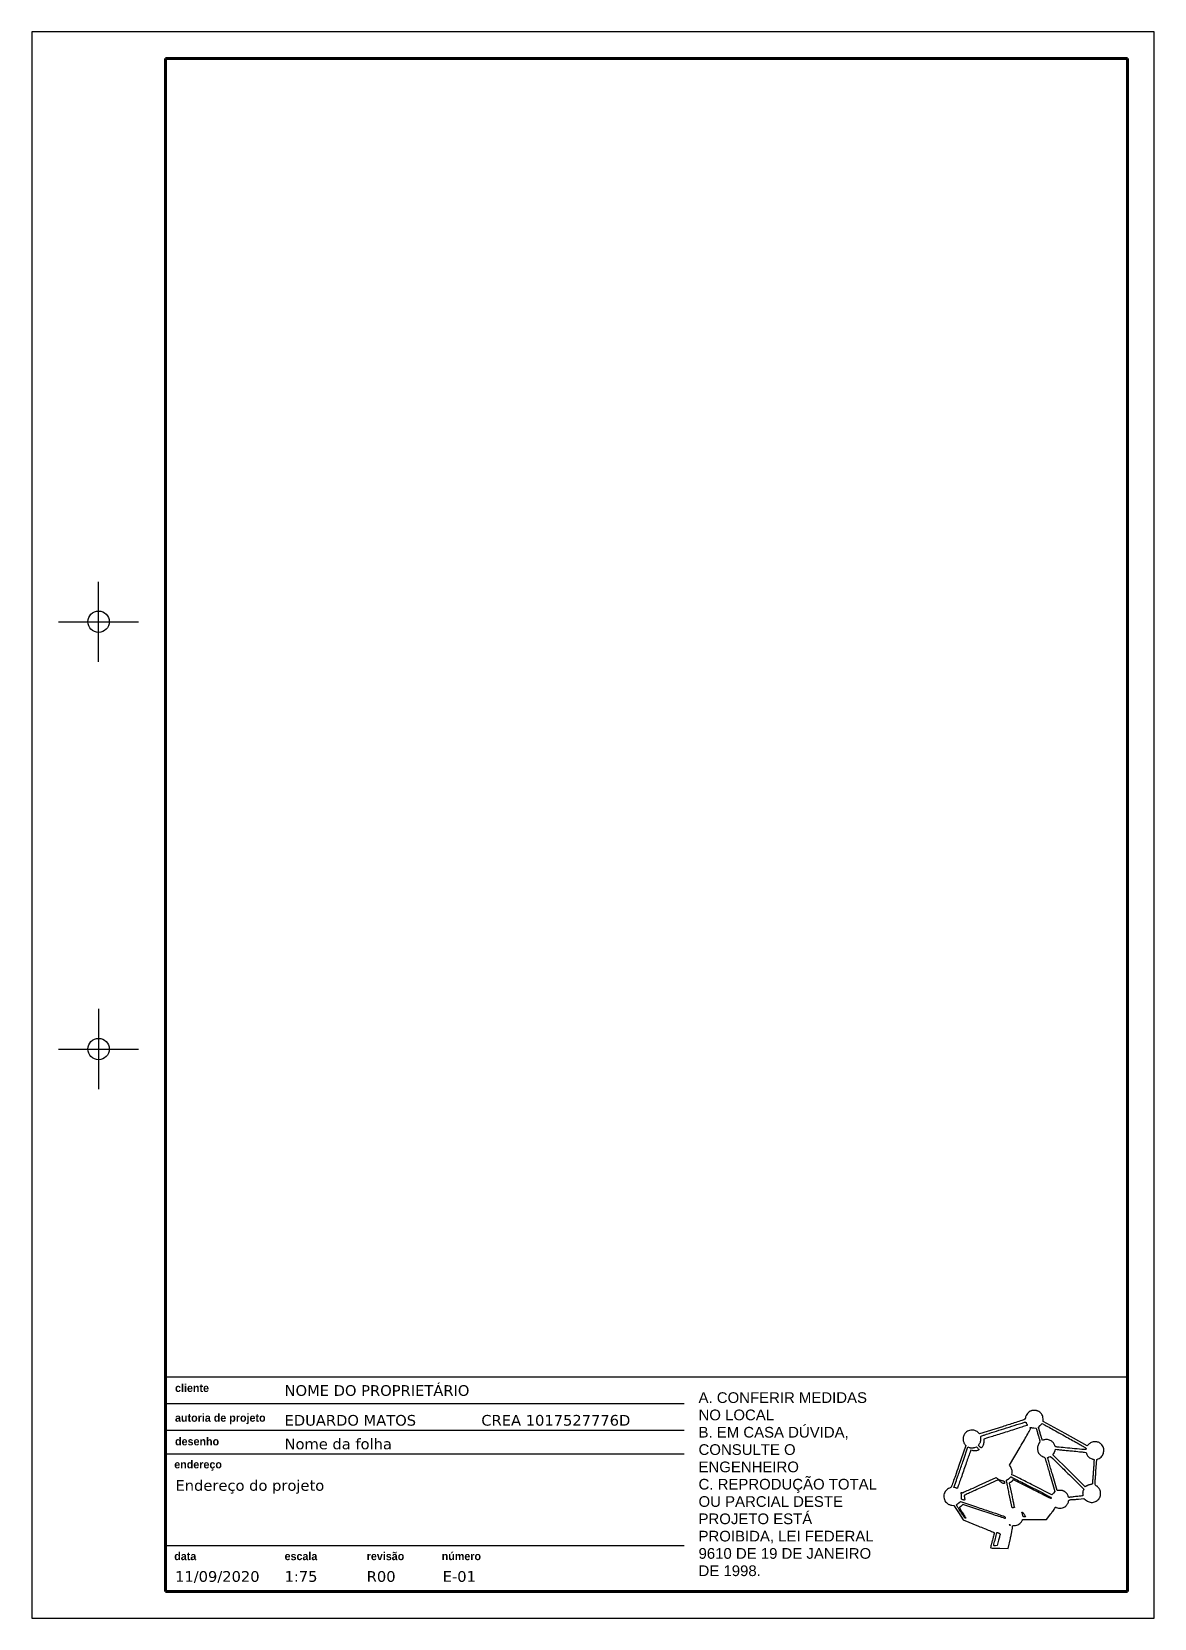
# Model space of a CAD drawing. Header units: centimetres. Extents: x -2620.5 to -2553.4, y 487.3 to 517.
# Drawn here: x -2574.36 to -2553.36, y 487.31 to 517.01 of the extents above; entities that cross this region are included whole.
import ezdxf

# ---------------------------------------------------------------- set-up
doc = ezdxf.new("R2010")
doc.units = ezdxf.units.CM
doc.layers.add('G-ANNO-NPLT', color=7, linetype='Continuous', plot=False)
for name, color, linetype, lineweight in [('G-ANNO-TEXT', 7, 'Continuous', 30), ('G-ANNO-TTLB', 7, 'Continuous', 30), ('G-ANNO-TTLB-MEDM', 7, 'Continuous', 70)]:
    doc.layers.add(name, color=color, linetype=linetype, lineweight=lineweight)
doc.styles.add('Arial_1', font='arial.ttf', dxfattribs={"height": 0.2})
doc.styles.add('Century Gothic_B', font='GOTHICB.TTF', dxfattribs={"height": 0.15})
doc.styles.add('Verdana', font='verdana.ttf', dxfattribs={"height": 0.2})

msp = doc.modelspace()

# ---------------------------------------------------------------- linework, layer by layer
for points in [[(-2555.679, 491.181, 0.079478), (-2555.713, 491.156, 0.054467), (-2555.744, 491.119, 0.055091), (-2555.765, 491.077, 0.089267), (-2555.772, 491.038, -0.318001), (-2555.777, 491.03, -0.00227), (-2555.859, 491.001, -0.004795), (-2555.979, 490.962, -0.00091), (-2556.198, 490.891), (-2556.625, 490.756), (-2556.648, 490.779, 0.045989), (-2556.674, 490.8, 0.048466), (-2556.703, 490.815, 0.049205), (-2556.734, 490.825, 0.050376), (-2556.766, 490.828, 0.057358), (-2556.813, 490.822, 0.073919), (-2556.853, 490.806, 0.074646), (-2556.887, 490.779, 0.059941), (-2556.914, 490.742, 0.022187), (-2556.924, 490.722, 0.046293), (-2556.93, 490.705, 0.042492), (-2556.932, 490.687, 0.016038), (-2556.933, 490.661, 0.031811), (-2556.931, 490.629, 0.052573), (-2556.924, 490.602, 0.056422), (-2556.913, 490.578, 0.043793), (-2556.895, 490.555), (-2556.882, 490.541), (-2557.019, 490.147, -0.001341), (-2557.079, 489.974, -0.00365), (-2557.123, 489.852, -0.000922), (-2557.159, 489.757, -0.232969), (-2557.165, 489.751, 0.052602), (-2557.207, 489.733, 0.060655), (-2557.242, 489.708, 0.062659), (-2557.268, 489.676, 0.062566), (-2557.286, 489.638, 0.067657), (-2557.295, 489.593, 0.07176), (-2557.291, 489.548, 0.071432), (-2557.274, 489.506, 0.066114), (-2557.246, 489.47, 0.03404), (-2557.224, 489.451, 0.051282), (-2557.202, 489.437, 0.04987), (-2557.178, 489.429, 0.030117), (-2557.148, 489.423), (-2557.111, 489.418), (-2557.023, 489.283), (-2556.935, 489.148), (-2556.648, 489.031, -0.00035), (-2556.537, 488.986, -0.000565), (-2556.443, 488.948, -0.000077), (-2556.359, 488.914, -0.041097), (-2556.354, 488.911, -0.317107), (-2556.352, 488.907, -0.002034), (-2556.361, 488.867, -0.00699), (-2556.372, 488.821, -0.004284), (-2556.386, 488.767, 0.003499), (-2556.402, 488.705, 0.009869), (-2556.413, 488.661, 0.005641), (-2556.419, 488.628, 0.317571), (-2556.417, 488.622, 0.121999), (-2556.411, 488.621, 0.001087), (-2556.365, 488.619, 0.003666), (-2556.312, 488.617, 0.002349), (-2556.25, 488.616), (-2556.09, 488.614), (-2556.049, 488.8, 0.003235), (-2556.033, 488.873, 0.004837), (-2556.021, 488.936, 0.002145), (-2556.011, 488.991, 0.099334), (-2556.011, 489.002, -0.057961), (-2556.013, 489.022, -0.189286), (-2556.008, 489.034, -0.162677), (-2555.996, 489.04, -0.040506), (-2555.973, 489.042, 0.074695), (-2555.931, 489.049, 0.067212), (-2555.891, 489.067, 0.06575), (-2555.856, 489.096, 0.065907), (-2555.831, 489.133), (-2555.819, 489.156), (-2555.598, 489.155), (-2555.376, 489.153), (-2555.292, 489.262, 0.005197), (-2555.259, 489.306, 0.009482), (-2555.233, 489.342, 0.004462), (-2555.213, 489.373, 0.241149), (-2555.212, 489.38, -0.038552), (-2555.214, 489.386, -0.487664), (-2555.212, 489.388, -0.104544), (-2555.208, 489.387, -0.003557), (-2555.192, 489.379, 0.08403), (-2555.149, 489.366, 0.068415), (-2555.101, 489.367, 0.066973), (-2555.055, 489.38, 0.07379), (-2555.015, 489.405, 0.047786), (-2554.995, 489.426, 0.036473), (-2554.977, 489.452, 0.037396), (-2554.964, 489.478, 0.094407), (-2554.961, 489.499, -0.152944), (-2554.957, 489.511, -0.128065), (-2554.947, 489.519, -0.081842), (-2554.929, 489.525, -0.031911), (-2554.904, 489.526, 0.017211), (-2554.886, 489.527, 0.003074), (-2554.853, 489.529, 0.003318), (-2554.814, 489.533, 0.00299), (-2554.773, 489.537), (-2554.673, 489.548), (-2554.642, 489.52, 0.108864), (-2554.574, 489.482, 0.117508), (-2554.497, 489.478, 0.117913), (-2554.427, 489.509, 0.110153), (-2554.376, 489.569, 0.037258), (-2554.37, 489.584, 0.034903), (-2554.366, 489.599, 0.029781), (-2554.363, 489.618, 0.016378), (-2554.362, 489.641, 0.015811), (-2554.363, 489.667, 0.046417), (-2554.366, 489.685, 0.049348), (-2554.371, 489.701, 0.019736), (-2554.382, 489.723, 0.027212), (-2554.393, 489.74, 0.030137), (-2554.406, 489.755, 0.030273), (-2554.42, 489.769, 0.027963), (-2554.436, 489.781, -0.012714), (-2554.455, 489.794, -0.065884), (-2554.463, 489.803, -0.119764), (-2554.467, 489.811, -0.093219), (-2554.467, 489.821, 0.026903), (-2554.465, 489.833, 0.000513), (-2554.461, 489.897, 0.001244), (-2554.455, 489.972, 0.000833), (-2554.449, 490.057), (-2554.434, 490.278), (-2554.405, 490.289, 0.131929), (-2554.34, 490.337, 0.124197), (-2554.305, 490.412, 0.123277), (-2554.31, 490.495, 0.128862), (-2554.353, 490.564, 0.035506), (-2554.379, 490.586, 0.060104), (-2554.404, 490.599, 0.058967), (-2554.432, 490.606, 0.032836), (-2554.467, 490.609, 0.043172), (-2554.504, 490.606, 0.058016), (-2554.536, 490.596, 0.059393), (-2554.565, 490.58, 0.048311), (-2554.591, 490.556), (-2554.611, 490.534), (-2555.023, 490.763), (-2555.435, 490.991), (-2555.438, 491.04, 0.045148), (-2555.446, 491.084, 0.069177), (-2555.46, 491.119, 0.07197), (-2555.484, 491.149, 0.053536), (-2555.517, 491.173, 0.019859), (-2555.538, 491.185, 0.053842), (-2555.554, 491.191, 0.04808), (-2555.573, 491.194, 0.013377), (-2555.601, 491.195, 0.014365), (-2555.627, 491.194, 0.029893), (-2555.646, 491.192, 0.035951), (-2555.663, 491.187, 0.034713)], [(-2555.757, 490.967, 0.031863), (-2555.754, 490.962, 0.011462), (-2555.751, 490.954, 0.011316), (-2555.746, 490.946, 0.013177), (-2555.741, 490.938, -0.017287), (-2555.737, 490.931, -0.0272), (-2555.734, 490.925, -0.025593), (-2555.732, 490.92, -0.299351), (-2555.733, 490.918, -0.099006), (-2555.736, 490.916, -0.000046), (-2555.834, 490.885, -0.000665), (-2555.943, 490.85, -0.000405), (-2556.073, 490.809, 0.00001), (-2556.207, 490.766, 0.000012), (-2556.331, 490.727, 0.00001), (-2556.436, 490.694, 0.000097), (-2556.479, 490.68), (-2556.549, 490.658), (-2556.549, 490.614, -0.038871), (-2556.551, 490.579, -0.04202), (-2556.559, 490.547, -0.046084), (-2556.571, 490.52, -0.095107), (-2556.586, 490.502, -0.095463), (-2556.593, 490.498, -0.1793), (-2556.599, 490.498, -0.082716), (-2556.607, 490.503, -0.010801), (-2556.622, 490.517), (-2556.647, 490.542), (-2556.627, 490.575, 0.023212), (-2556.615, 490.595, 0.053839), (-2556.609, 490.611, 0.044556), (-2556.606, 490.63, 0.011864), (-2556.605, 490.661, -0.009508), (-2556.604, 490.685, -0.028153), (-2556.602, 490.702, -0.038951), (-2556.599, 490.713, -0.225559), (-2556.595, 490.717, -0.011613), (-2556.54, 490.736, -0.000133), (-2556.171, 490.853, -0.000027), (-2555.783, 490.976, -0.060557), (-2555.771, 490.978, -0.100927), (-2555.767, 490.977, -0.076882), (-2555.762, 490.975, -0.074024), (-2555.759, 490.972, -0.081175)], [(-2554.999, 490.698, -0.000688), (-2554.772, 490.572, -0.008137), (-2554.685, 490.522, -0.012877), (-2554.638, 490.492, -0.300165), (-2554.632, 490.478, -0.057537), (-2554.634, 490.471, -0.102251), (-2554.638, 490.466, -0.110803), (-2554.643, 490.463, -0.076165), (-2554.649, 490.462, -0.02293), (-2554.665, 490.463, -0.000084), (-2554.848, 490.48, -0.000518), (-2555.025, 490.496, -0.0009), (-2555.172, 490.511, -0.012807), (-2555.197, 490.514, -0.097718), (-2555.208, 490.518, -0.155413), (-2555.214, 490.525, -0.047521), (-2555.219, 490.539, 0.071412), (-2555.228, 490.562, 0.040121), (-2555.244, 490.587, 0.038825), (-2555.266, 490.61, 0.047979), (-2555.289, 490.628, 0.062874), (-2555.321, 490.642, 0.047954), (-2555.358, 490.65, 0.048985), (-2555.396, 490.651, 0.077879), (-2555.427, 490.643), (-2555.451, 490.633), (-2555.463, 490.673, -0.000885), (-2555.47, 490.694, -0.000271), (-2555.479, 490.726, -0.000271), (-2555.49, 490.762, -0.000296), (-2555.5, 490.796), (-2555.525, 490.879), (-2555.49, 490.914), (-2555.455, 490.949), (-2555.412, 490.926, -0.003409), (-2555.382, 490.91, -0.000135), (-2555.273, 490.85, -0.000239), (-2555.144, 490.779, -0.000169)], [(-2555.612, 490.868), (-2555.567, 490.864), (-2555.545, 490.786, 0.001166), (-2555.535, 490.752, 0.000919), (-2555.525, 490.716, 0.000929), (-2555.515, 490.682, 0.002298), (-2555.507, 490.657, -0.006874), (-2555.499, 490.629, -0.039177), (-2555.496, 490.614, -0.084305), (-2555.497, 490.605, -0.165216), (-2555.501, 490.599, 0.067696), (-2555.505, 490.594, 0.012124), (-2555.512, 490.584, 0.012896), (-2555.519, 490.572, 0.011331), (-2555.526, 490.558, 0.053195), (-2555.537, 490.528, 0.04526), (-2555.543, 490.495, 0.044287), (-2555.542, 490.461, 0.04575), (-2555.535, 490.428, 0.070802), (-2555.522, 490.399, 0.048201), (-2555.5, 490.371, 0.046928), (-2555.472, 490.347, 0.056012), (-2555.441, 490.33, -0.016724), (-2555.419, 490.32, -0.09403), (-2555.409, 490.312, -0.096831), (-2555.402, 490.301, -0.018271), (-2555.395, 490.279, 0.002353), (-2555.388, 490.254, 0.000112), (-2555.363, 490.17, 0.000183), (-2555.333, 490.071, 0.000132), (-2555.301, 489.959), (-2555.217, 489.676), (-2555.246, 489.647), (-2555.274, 489.617), (-2555.62, 489.792, 0.000388), (-2555.754, 489.861, 0.000576), (-2555.872, 489.92, 0.000248), (-2555.973, 489.971, 0.011766), (-2555.993, 489.981), (-2556.022, 489.993), (-2556.018, 490.026, 0.051501), (-2556.017, 490.056, 0.041753), (-2556.022, 490.087, 0.040572), (-2556.033, 490.118, 0.041767), (-2556.048, 490.147), (-2556.064, 490.171), (-2555.867, 490.511, 0.00172), (-2555.788, 490.647, 0.003292), (-2555.726, 490.757, 0.000501), (-2555.674, 490.852, 0.318822), (-2555.675, 490.857, -0.087878), (-2555.68, 490.866, -0.168967), (-2555.68, 490.874, -0.263976), (-2555.676, 490.878, -0.164458), (-2555.669, 490.877, 0.053649), (-2555.662, 490.875, 0.00818), (-2555.647, 490.873, 0.009074), (-2555.63, 490.87, 0.007751)], [(-2556.769, 490.495, 0.029732), (-2556.756, 490.496, 0.016387), (-2556.741, 490.498, 0.016289), (-2556.726, 490.501, 0.025067), (-2556.713, 490.505), (-2556.685, 490.515), (-2556.659, 490.488, -0.027415), (-2556.641, 490.468, -0.311881), (-2556.64, 490.458, -0.197541), (-2556.65, 490.451, -0.012375), (-2556.686, 490.442, -0.021963), (-2556.705, 490.439, -0.036691), (-2556.72, 490.438, -0.035708), (-2556.737, 490.44, -0.019541), (-2556.756, 490.444), (-2556.792, 490.453), (-2556.805, 490.417, 0.003701), (-2556.814, 490.391, 0.000146), (-2556.847, 490.297, 0.000259), (-2556.886, 490.185, 0.000183), (-2556.93, 490.06, -0.0004), (-2556.972, 489.937, -0.000658), (-2557.009, 489.834, -0.00004), (-2557.042, 489.74, -0.112129), (-2557.043, 489.738, -0.253723), (-2557.045, 489.737, -0.007738), (-2557.054, 489.739, -0.013512), (-2557.064, 489.742, -0.008721), (-2557.076, 489.746), (-2557.106, 489.756), (-2557.061, 489.885, -0.000037), (-2557.038, 489.951, -0.000012), (-2557.004, 490.049, -0.000012), (-2556.967, 490.158, -0.000014), (-2556.93, 490.263), (-2556.844, 490.512), (-2556.82, 490.504, 0.02723), (-2556.809, 490.5, 0.01557), (-2556.795, 490.498, 0.01552), (-2556.781, 490.496, 0.0248)], [(-2554.887, 490.437, -0.00146), (-2554.759, 490.424, -0.007591), (-2554.688, 490.416, -0.006209), (-2554.641, 490.409, -0.238802), (-2554.633, 490.403, -0.015788), (-2554.631, 490.398, -0.00479), (-2554.627, 490.39, -0.004792), (-2554.623, 490.381, -0.005205), (-2554.62, 490.372, 0.075512), (-2554.606, 490.346, 0.049275), (-2554.582, 490.321, 0.047846), (-2554.554, 490.301, 0.05785), (-2554.523, 490.287, -0.001287), (-2554.509, 490.283, -0.00198), (-2554.496, 490.279, -0.000639), (-2554.486, 490.276, -0.057514), (-2554.484, 490.275, -0.280891), (-2554.484, 490.274, -0.000083), (-2554.488, 490.209, -0.001358), (-2554.493, 490.136, -0.000819), (-2554.499, 490.05, 0.000173), (-2554.505, 489.964, 0.000278), (-2554.511, 489.891, 0.000042), (-2554.515, 489.826, 0.018054), (-2554.516, 489.821, -0.302632), (-2554.517, 489.819, -0.016169), (-2554.527, 489.815, -0.020877), (-2554.539, 489.812, -0.013225), (-2554.554, 489.808, 0.026185), (-2554.57, 489.804, 0.017269), (-2554.589, 489.798, 0.017393), (-2554.607, 489.79, 0.031903), (-2554.621, 489.782), (-2554.65, 489.764), (-2554.953, 490.063), (-2555.256, 490.362), (-2555.237, 490.392, 0.020627), (-2555.229, 490.406, 0.016626), (-2555.222, 490.421, 0.016938), (-2555.216, 490.435, 0.04077), (-2555.213, 490.446), (-2555.208, 490.469), (-2555.173, 490.465, 0.006056), (-2555.148, 490.462, 0.00035), (-2555.074, 490.455, 0.000532), (-2554.986, 490.446, 0.000391)], [(-2554.946, 489.989), (-2554.679, 489.725), (-2554.69, 489.694, 0.028266), (-2554.694, 489.679, 0.02451), (-2554.697, 489.662, 0.024559), (-2554.698, 489.646, 0.028739), (-2554.697, 489.63, -0.001995), (-2554.696, 489.618, -0.003309), (-2554.695, 489.608, -0.000447), (-2554.695, 489.598, -0.361795), (-2554.695, 489.598, -0.03599), (-2554.695, 489.598, -0.000005), (-2554.729, 489.594, -0.000135), (-2554.766, 489.59, -0.000082), (-2554.81, 489.585, 0.001749), (-2554.855, 489.58, 0.002362), (-2554.896, 489.575, 0.001598), (-2554.93, 489.571, 0.025723), (-2554.941, 489.568, -0.06375), (-2554.951, 489.567, -0.183375), (-2554.957, 489.57, -0.102514), (-2554.963, 489.577, -0.0133), (-2554.97, 489.595, 0.038184), (-2554.983, 489.622, 0.047969), (-2554.999, 489.645, 0.047232), (-2555.019, 489.664, 0.035356), (-2555.045, 489.682, 0.026141), (-2555.063, 489.691, 0.054643), (-2555.078, 489.696, 0.04436), (-2555.096, 489.699, 0.012318), (-2555.125, 489.699), (-2555.175, 489.698), (-2555.264, 490, -0.000578), (-2555.298, 490.116, -0.000934), (-2555.327, 490.215, -0.000122), (-2555.352, 490.303, -0.071528), (-2555.353, 490.308, -0.231594), (-2555.352, 490.312, -0.028555), (-2555.345, 490.316, -0.029017), (-2555.336, 490.321, -0.020061), (-2555.325, 490.325), (-2555.297, 490.335), (-2555.255, 490.295, -0.004686), (-2555.227, 490.268, -0.000307), (-2555.147, 490.188, -0.000446), (-2555.051, 490.094, -0.000333)], [(-2556.257, 489.898, 0.022644), (-2556.248, 489.895, 0.007246), (-2556.234, 489.89, 0.007213), (-2556.219, 489.886, 0.007999), (-2556.204, 489.883, -0.013341), (-2556.182, 489.878, -0.09412), (-2556.173, 489.873, -0.140632), (-2556.167, 489.866, -0.042772), (-2556.163, 489.853, -0.013144), (-2556.162, 489.844, -0.018928), (-2556.161, 489.836, -0.014987), (-2556.161, 489.83, -0.202429), (-2556.162, 489.828, -0.290652), (-2556.172, 489.826, -0.026241), (-2556.197, 489.836, -0.031552), (-2556.225, 489.852, -0.038811), (-2556.248, 489.87), (-2556.281, 489.899), (-2556.591, 489.755, 0.000325), (-2556.71, 489.7, 0.000519), (-2556.812, 489.653, 0.000091), (-2556.902, 489.611, 0.028847), (-2556.909, 489.607, 0.150482), (-2556.913, 489.602, 0.101192), (-2556.914, 489.596, 0.050792), (-2556.913, 489.586, 0.010673), (-2556.91, 489.568, -0.016188), (-2556.907, 489.554, -0.018725), (-2556.905, 489.541, -0.018072), (-2556.905, 489.53, -0.096024), (-2556.906, 489.524, -0.109493), (-2556.909, 489.519, -0.19019), (-2556.914, 489.517, -0.077362), (-2556.921, 489.518, -0.008984), (-2556.938, 489.523), (-2556.967, 489.533), (-2556.964, 489.575, 0.016704), (-2556.963, 489.593, 0.015745), (-2556.964, 489.611, 0.01593), (-2556.965, 489.626, 0.051425), (-2556.968, 489.637, -0.032234), (-2556.972, 489.651, -0.159965), (-2556.971, 489.659, -0.375896), (-2556.966, 489.661, -0.099665), (-2556.959, 489.657, 0.279284), (-2556.949, 489.655, 0.00254), (-2556.882, 489.684, 0.00554), (-2556.788, 489.726, 0.001381), (-2556.634, 489.796), (-2556.318, 489.943), (-2556.296, 489.924, 0.017534), (-2556.287, 489.916, 0.014145), (-2556.276, 489.908, 0.014381), (-2556.265, 489.902, 0.035279)], [(-2555.662, 489.762, -0.001061), (-2555.471, 489.664, -0.005481), (-2555.366, 489.609, -0.003402), (-2555.296, 489.57, -0.230482), (-2555.289, 489.559, -0.036963), (-2555.288, 489.554, -0.061098), (-2555.289, 489.55, -0.087861), (-2555.29, 489.547, -0.25533), (-2555.292, 489.546, -0.111829), (-2555.296, 489.547, -0.000079), (-2555.398, 489.598, -0.000923), (-2555.511, 489.655, -0.000564), (-2555.644, 489.722), (-2555.991, 489.899), (-2556.014, 489.876, -0.014844), (-2556.024, 489.867, -0.012465), (-2556.035, 489.858, -0.01265), (-2556.046, 489.85, -0.033546), (-2556.054, 489.846), (-2556.07, 489.837), (-2556.023, 489.608, -0.000653), (-2556.005, 489.521, -0.001083), (-2555.99, 489.446, -0.000055), (-2555.976, 489.38, -0.260012), (-2555.977, 489.378, -0.142558), (-2555.978, 489.378, -0.004079), (-2555.983, 489.377, -0.007961), (-2555.99, 489.376, -0.005359), (-2555.998, 489.375), (-2556.017, 489.373), (-2556.071, 489.628, -0.000185), (-2556.091, 489.726, -0.000301), (-2556.109, 489.809, -0.000033), (-2556.124, 489.884, -0.02743), (-2556.125, 489.887, -0.246772), (-2556.124, 489.89, -0.022251), (-2556.119, 489.894, -0.024852), (-2556.112, 489.898, -0.016722), (-2556.103, 489.902, 0.03062), (-2556.093, 489.908, 0.017067), (-2556.082, 489.916, 0.016974), (-2556.071, 489.924, 0.026295), (-2556.063, 489.932, -0.013983), (-2556.055, 489.94, -0.018776), (-2556.048, 489.946, -0.016116), (-2556.042, 489.951, -0.154035), (-2556.039, 489.952, -0.116878), (-2556.034, 489.951, -0.000078), (-2555.926, 489.896, -0.000936), (-2555.805, 489.835, -0.000571)], [(-2556.265, 489.249, -0.00294), (-2556.199, 489.226, -0.025576), (-2556.17, 489.215, -0.063924), (-2556.155, 489.205, -0.160072), (-2556.148, 489.195, -0.022263), (-2556.147, 489.188, -0.029376), (-2556.146, 489.182, -0.029705), (-2556.147, 489.177, -0.178357), (-2556.148, 489.175, -0.282142), (-2556.151, 489.174, -0.000118), (-2556.265, 489.211, -0.00162), (-2556.393, 489.253, -0.000979), (-2556.544, 489.304), (-2556.937, 489.436), (-2556.965, 489.41, -0.0088), (-2556.976, 489.4, -0.010914), (-2556.987, 489.391, -0.009353), (-2556.997, 489.384, -0.076824), (-2557.002, 489.381, 0.454089), (-2557.003, 489.377, 0.011435), (-2556.992, 489.355, 0.014163), (-2556.974, 489.324, 0.004889), (-2556.947, 489.282, -0.002961), (-2556.923, 489.244, -0.004887), (-2556.903, 489.212, -0.00098), (-2556.886, 489.184, -0.344756), (-2556.886, 489.182, -0.332227), (-2556.894, 489.181, -0.073954), (-2556.904, 489.189, -0.040347), (-2556.919, 489.206, -0.012625), (-2556.937, 489.234, 0.000931), (-2556.952, 489.257, 0.000368), (-2556.973, 489.289, 0.000364), (-2556.995, 489.323, 0.000456), (-2557.016, 489.356, -0.003073), (-2557.045, 489.402, -0.037661), (-2557.055, 489.42, -0.141134), (-2557.056, 489.43, -0.229813), (-2557.051, 489.437, 0.031012), (-2557.045, 489.442, 0.007771), (-2557.035, 489.449, 0.007907), (-2557.023, 489.459, 0.007886), (-2557.012, 489.468), (-2556.986, 489.492), (-2556.682, 489.389, 0.000185), (-2556.557, 489.347, 0.000193), (-2556.434, 489.305, 0.000185), (-2556.327, 489.27, 0.000842)], [(-2555.778, 489.23), (-2555.765, 489.206), (-2555.788, 489.206, -0.027082), (-2555.801, 489.206, -0.12113), (-2555.807, 489.209, -0.146283), (-2555.812, 489.214, -0.046007), (-2555.815, 489.224, 0.011613), (-2555.818, 489.238, 0.008793), (-2555.823, 489.254, 0.008303), (-2555.828, 489.27, 0.007412), (-2555.834, 489.287, -0.725169), (-2555.83, 489.291, -0.053003), (-2555.814, 489.277, -0.025562), (-2555.792, 489.252, -0.050515)], [(-2556.269, 488.901, -0.028509), (-2556.259, 488.896, -0.046806), (-2556.25, 488.89, -0.059049), (-2556.245, 488.885, -0.167141), (-2556.243, 488.879, -0.056978), (-2556.244, 488.872, -0.001834), (-2556.251, 488.842, -0.003514), (-2556.26, 488.807, -0.002431), (-2556.271, 488.767), (-2556.299, 488.666), (-2556.33, 488.664, -0.012359), (-2556.346, 488.663, -0.076101), (-2556.355, 488.664, -0.179049), (-2556.359, 488.668, -0.1443), (-2556.361, 488.673, -0.063864), (-2556.358, 488.69, -0.000816), (-2556.331, 488.797, -0.000222), (-2556.301, 488.909, -0.340161), (-2556.298, 488.911, -0.086842), (-2556.296, 488.911, -0.001738), (-2556.288, 488.908, -0.004072), (-2556.279, 488.905, -0.002718)], [(-2556.056, 489.055, -0.076926), (-2556.053, 489.048, -0.400869), (-2556.055, 489.045, -0.241841), (-2556.06, 489.046, -0.055352), (-2556.066, 489.052, -0.030483), (-2556.069, 489.056, -0.110288), (-2556.07, 489.059, -0.256649), (-2556.07, 489.061, -0.176123), (-2556.067, 489.062, -0.085443), (-2556.064, 489.061, -0.053409), (-2556.061, 489.06, -0.051744), (-2556.058, 489.057, -0.0641)]]:
    msp.add_lwpolyline(points, format="xyb", close=True)
at = {"layer": 'G-ANNO-TTLB', "lineweight": 30}
for p, q in [((-2553.359, 517.005), (-2574.359, 517.005)), ((-2574.359, 517.005), (-2574.359, 487.305)), ((-2553.359, 487.305), (-2553.359, 517.005)), ((-2573.109, 505.209), (-2573.109, 506.709)), ((-2573.859, 505.96), (-2572.359, 505.96)), ((-2573.109, 498.711), (-2573.109, 497.211)), ((-2573.859, 497.96), (-2572.359, 497.96)), ((-2571.859, 491.825), (-2553.859, 491.825)), ((-2571.859, 491.325), (-2562.154, 491.325)), ((-2571.859, 490.825), (-2562.154, 490.825)), ((-2571.859, 490.386), (-2562.154, 490.386)), ((-2571.859, 488.667), (-2562.154, 488.667)), ((-2574.359, 487.305), (-2553.359, 487.305))]:
    msp.add_line(p, q, dxfattribs=at)
for centre in [(-2573.109, 505.96), (-2573.109, 497.96)]:
    msp.add_circle(centre, 0.2, dxfattribs=at)
at = {"layer": 'G-ANNO-TTLB-MEDM'}
for p, q in [((-2571.859, 516.505), (-2553.859, 516.505)), ((-2571.859, 516.505), (-2571.859, 487.805)), ((-2553.859, 516.505), (-2553.859, 487.805)), ((-2571.859, 487.805), (-2553.859, 487.805))]:
    msp.add_line(p, q, dxfattribs=at)

# ---------------------------------------------------------------- texts
at = {"layer": 'G-ANNO-NPLT', "lineweight": 30, "char_height": 0.2, "attachment_point": 1, "style": 'Verdana'}
for s, insert, width in [('NOME DO PROPRIETÁRIO', (-2569.629, 491.669), 4.44937), ('Nome da folha', (-2569.629, 490.669), 2.52532), ('Endereço do projeto', (-2571.669, 489.892), 3.50337), ('11/09/2020', (-2571.678, 488.188), 2.05232), ('E-01', (-2566.671, 488.188), 0.8097)]:
    msp.add_mtext(s, dxfattribs=dict(at, insert=insert, width=width))
at = {"layer": 'G-ANNO-TEXT', "attachment_point": 1}
for s, insert, char_height, width, style in [('cliente', (-2571.678, 491.692), 0.15, 0.84177, 'Century Gothic_B'), ('autoria de projeto', (-2571.678, 491.134), 0.15, 2.22067, 'Century Gothic_B'), ('EDUARDO MATOS              CREA 1017527776D', (-2569.629, 491.111), 0.2, 8.2654, 'Verdana'), ('desenho', (-2571.678, 490.692), 0.15, 1.06624, 'Century Gothic_B'), ('endereço', (-2571.693, 490.261), 0.15, 1.20253, 'Century Gothic_B'), ('data', (-2571.693, 488.543), 0.15, 0.58523, 'Century Gothic_B'), ('escala', (-2569.629, 488.543), 0.15, 0.83375, 'Century Gothic_B'), ('revisão', (-2568.092, 488.543), 0.15, 0.88987, 'Century Gothic_B'), ('número', (-2566.689, 488.543), 0.15, 0.94599, 'Century Gothic_B'), ('1:75', (-2569.629, 488.188), 0.2, 0.8097, 'Verdana'), ('R00', (-2568.092, 488.188), 0.2, 0.67342, 'Verdana')]:
    msp.add_mtext(s, dxfattribs=dict(at, insert=insert, char_height=char_height, width=width, style=style))
at = {"layer": 'G-ANNO-TEXT', "insert": (-2561.884, 491.536), "char_height": 0.2, "width": 3.98439, "attachment_point": 1, "style": 'Arial_1', "bg_fill": 3, "box_fill_scale": 1.25, "bg_fill_color": 256, "bg_fill_true_color": 13158600, "bg_fill_transparency": 0}
msp.add_mtext('A. CONFERIR MEDIDAS ', dxfattribs=at)

# ---------------------------------------------------------------- next in the draw order: texts
at = {"layer": 'G-ANNO-TEXT', "insert": (-2561.884, 491.212), "char_height": 0.2, "width": 1.73966, "attachment_point": 1, "style": 'Arial_1', "bg_fill": 3, "box_fill_scale": 1.25, "bg_fill_color": 256, "bg_fill_true_color": 13158600, "bg_fill_transparency": 0}
msp.add_mtext('NO LOCAL', dxfattribs=at)

# ---------------------------------------------------------------- next in the draw order: texts
at = {"layer": 'G-ANNO-TEXT', "insert": (-2561.884, 490.888), "char_height": 0.2, "width": 3.57553, "attachment_point": 1, "style": 'Arial_1', "bg_fill": 3, "box_fill_scale": 1.25, "bg_fill_color": 256, "bg_fill_true_color": 13158600, "bg_fill_transparency": 0}
msp.add_mtext('B. EM CASA DÚVIDA, ', dxfattribs=at)

# ---------------------------------------------------------------- next in the draw order: texts
at = {"layer": 'G-ANNO-TEXT', "insert": (-2561.884, 490.563), "char_height": 0.2, "width": 2.33291, "attachment_point": 1, "style": 'Arial_1', "bg_fill": 3, "box_fill_scale": 1.25, "bg_fill_color": 256, "bg_fill_true_color": 13158600, "bg_fill_transparency": 0}
msp.add_mtext('CONSULTE O ', dxfattribs=at)

# ---------------------------------------------------------------- next in the draw order: texts
at = {"layer": 'G-ANNO-TEXT', "insert": (-2561.884, 490.239), "char_height": 0.2, "width": 2.31688, "attachment_point": 1, "style": 'Arial_1', "bg_fill": 3, "box_fill_scale": 1.25, "bg_fill_color": 256, "bg_fill_true_color": 13158600, "bg_fill_transparency": 0}
msp.add_mtext('ENGENHEIRO', dxfattribs=at)

# ---------------------------------------------------------------- next in the draw order: texts
at = {"layer": 'G-ANNO-TEXT', "insert": (-2561.884, 489.915), "char_height": 0.2, "width": 4.20886, "attachment_point": 1, "style": 'Arial_1', "bg_fill": 3, "box_fill_scale": 1.25, "bg_fill_color": 256, "bg_fill_true_color": 13158600, "bg_fill_transparency": 0}
msp.add_mtext('C. REPRODUÇÃO TOTAL ', dxfattribs=at)

# ---------------------------------------------------------------- next in the draw order: texts
at = {"layer": 'G-ANNO-TEXT', "insert": (-2561.884, 489.591), "char_height": 0.2, "width": 3.43924, "attachment_point": 1, "style": 'Arial_1', "bg_fill": 3, "box_fill_scale": 1.25, "bg_fill_color": 256, "bg_fill_true_color": 13158600, "bg_fill_transparency": 0}
msp.add_mtext('OU PARCIAL DESTE ', dxfattribs=at)

# ---------------------------------------------------------------- next in the draw order: texts
at = {"layer": 'G-ANNO-TEXT', "insert": (-2561.884, 489.267), "char_height": 0.2, "width": 2.72574, "attachment_point": 1, "style": 'Arial_1', "bg_fill": 3, "box_fill_scale": 1.25, "bg_fill_color": 256, "bg_fill_true_color": 13158600, "bg_fill_transparency": 0}
msp.add_mtext('PROJETO ESTÁ ', dxfattribs=at)

# ---------------------------------------------------------------- next in the draw order: texts
at = {"layer": 'G-ANNO-TEXT', "insert": (-2561.884, 488.943), "char_height": 0.2, "width": 4.15274, "attachment_point": 1, "style": 'Arial_1', "bg_fill": 3, "box_fill_scale": 1.25, "bg_fill_color": 256, "bg_fill_true_color": 13158600, "bg_fill_transparency": 0}
msp.add_mtext('PROIBIDA, LEI FEDERAL ', dxfattribs=at)

# ---------------------------------------------------------------- next in the draw order: texts
at = {"layer": 'G-ANNO-TEXT', "insert": (-2561.884, 488.619), "char_height": 0.2, "width": 4.09662, "attachment_point": 1, "style": 'Arial_1', "bg_fill": 3, "box_fill_scale": 1.25, "bg_fill_color": 256, "bg_fill_true_color": 13158600, "bg_fill_transparency": 0}
msp.add_mtext('9610 DE 19 DE JANEIRO ', dxfattribs=at)

# ---------------------------------------------------------------- next in the draw order: texts
at = {"layer": 'G-ANNO-TEXT', "insert": (-2561.884, 488.295), "char_height": 0.2, "width": 1.44304, "attachment_point": 1, "style": 'Arial_1', "bg_fill": 3, "box_fill_scale": 1.25, "bg_fill_color": 256, "bg_fill_true_color": 13158600, "bg_fill_transparency": 0}
msp.add_mtext('DE 1998.', dxfattribs=at)

doc.saveas('drawing.dxf')
